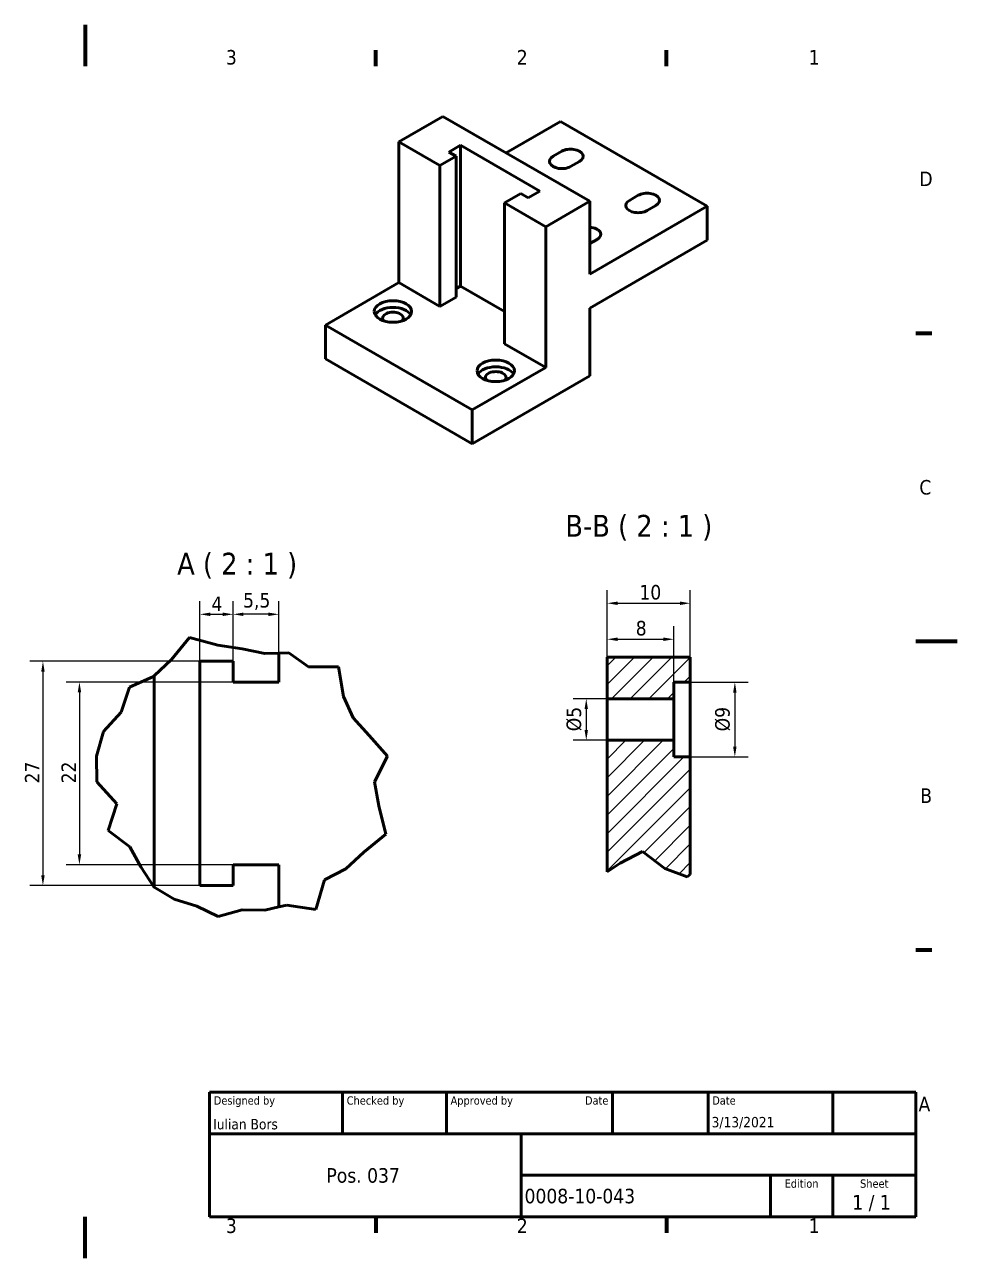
# Model space of a CAD drawing. Header units: millimetres. Extents: x 0 to 420, y 0 to 297.
# Drawn here: x 195.5 to 420, y 0 to 297 of the extents above; entities that cross this region are included whole.
import ezdxf
from ezdxf.enums import TextEntityAlignment as Align

# ---------------------------------------------------------------- set-up
doc = ezdxf.new("R2010")
doc.units = ezdxf.units.MM
for name, color, linetype, lineweight in [('Border (ISO)', 7, 'Continuous', 70), ('Break Line (ISO)', 7, 'Continuous', 50), ('Dimension (ISO)', 7, 'Continuous', 25), ('Hatch (ISO)', 7, 'Continuous', 18), ('Symbol (ISO)', 7, 'Continuous', 25), ('Title (ISO)', 7, 'Continuous', 50), ('Visible (ISO)', 7, 'Continuous', 50)]:
    doc.layers.add(name, color=color, linetype=linetype, lineweight=lineweight)
doc.styles.add('Label Text (ISO)', font='tahoma.ttf')
doc.styles.add('Note Text (ISO)', font='tahoma.ttf')
doc.styles.add('Text Style39', font='tahoma.ttf')
doc.styles.add('Text Style41', font='tahoma.ttf')
doc.dimstyles.new('Default - Method 1b (ISO)', dxfattribs={"dimtxt": 3.5, "dimasz": 2.5, "dimexe": 3.175, "dimexo": 0, "dimgap": 0.762, "dimtad": 1, "dimtoh": 1, "dimrnd": 1e-08, "dimtxsty": 'Note Text (ISO)', "dimcen": 0.09, "dimdle": 10, "dimclrd": 256, "dimclre": 256, "dimclrt": 256, "dimazin": 2, "dimtfac": 1, "dimtmove": 0, "dimatfit": 3, "dimfxl": 0, "dimtolj": 1, "dimlwd": -1, "dimlwe": -1, "dimarcsym": 0})

# ---------------------------------------------------------------- blocks, each defined once
blk = doc.blocks.new('Borders Default Border')
at = {"layer": 'Border (ISO)'}
for p, q in [((280, 287), (280, 290.9)), ((350, 287), (350, 290.9)), ((410, 222.75), (413.9, 222.75)), ((410, 74.25), (413.9, 74.25)), ((280, 10), (280, 6.1)), ((350, 10), (350, 6.1))]:
    blk.add_line(p, q, dxfattribs=at)
at = {"layer": 'Border (ISO)', "flags": 128}
for points in [[(210, 297), (210, 287)], [(420, 148.5), (410, 148.5)], [(210, 0), (210, 10)]]:
    blk.add_lwpolyline(points, dxfattribs=at)
at = {"layer": 'Border (ISO)', "char_height": 3.5, "attachment_point": 7, "style": 'Note Text (ISO)'}
for s, insert in [('3', (243.91, 287.33)), ('2', (313.94, 287.4)), ('1', (384.21, 287.4)), ('D', (410.87, 258.13)), ('C', (410.86, 183.81)), ('B', (411.08, 109.63)), ('A', (410.66, 35.38)), ('3', (243.91, 6.03)), ('2', (313.94, 6.1)), ('1', (384.21, 6.1))]:
    blk.add_mtext(s, dxfattribs=dict(at, insert=insert))
blk = doc.blocks.new('*D11')
at = {"layer": 'Defpoints', "color": 0}
for p in [(245.64, 155.05), (237.64, 143.74), (245.64, 143.74)]:
    blk.add_point(p, dxfattribs=at)
at = {"layer": 'Dimension (ISO)'}
for p, q in [((237.64, 143.74), (237.64, 158.22)), ((245.64, 143.74), (245.64, 158.22)), ((240.14, 155.05), (243.14, 155.05))]:
    blk.add_line(p, q, dxfattribs=at)
for points in [[(240.14, 155.46), (240.14, 154.63), (237.64, 155.05)], [(243.14, 155.46), (243.14, 154.63), (245.64, 155.05)]]:
    blk.add_solid(points, dxfattribs=at)
at = {"layer": 'Dimension (ISO)', "insert": (240.43, 159.31), "char_height": 3.5, "attachment_point": 1, "style": 'Note Text (ISO)'}
blk.add_mtext('\\A1;4', dxfattribs=at)
blk = doc.blocks.new('*D12')
at = {"layer": 'Defpoints', "color": 0}
for p in [(237.64, 143.74), (199.86, 89.74), (237.64, 89.74)]:
    blk.add_point(p, dxfattribs=at)
at = {"layer": 'Dimension (ISO)'}
for p, q in [((237.64, 143.74), (196.69, 143.74)), ((199.86, 141.24), (199.86, 92.24)), ((237.64, 89.74), (196.69, 89.74))]:
    blk.add_line(p, q, dxfattribs=at)
for points in [[(199.45, 141.24), (200.28, 141.24), (199.86, 143.74)], [(199.45, 92.24), (200.28, 92.24), (199.86, 89.74)]]:
    blk.add_solid(points, dxfattribs=at)
at = {"layer": 'Dimension (ISO)', "insert": (195.53, 114.32), "char_height": 3.5, "attachment_point": 1, "rotation": 90, "style": 'Note Text (ISO)'}
blk.add_mtext('\\A1;27', dxfattribs=at)
blk = doc.blocks.new('*D13')
at = {"layer": 'Defpoints', "color": 0}
for p in [(245.64, 138.74), (208.65, 94.74), (245.64, 94.74)]:
    blk.add_point(p, dxfattribs=at)
at = {"layer": 'Dimension (ISO)'}
for p, q in [((245.64, 138.74), (205.48, 138.74)), ((208.65, 136.24), (208.65, 97.24)), ((245.64, 94.74), (205.48, 94.74))]:
    blk.add_line(p, q, dxfattribs=at)
for points in [[(208.23, 136.24), (209.07, 136.24), (208.65, 138.74)], [(208.23, 97.24), (209.07, 97.24), (208.65, 94.74)]]:
    blk.add_solid(points, dxfattribs=at)
at = {"layer": 'Dimension (ISO)', "insert": (204.32, 114.34), "char_height": 3.5, "attachment_point": 1, "rotation": 90, "style": 'Note Text (ISO)'}
blk.add_mtext('\\A1;22', dxfattribs=at)
blk = doc.blocks.new('*D14')
at = {"layer": 'Defpoints', "color": 0}
for p in [(245.64, 155.05), (256.64, 145.67), (245.64, 143.74)]:
    blk.add_point(p, dxfattribs=at)
at = {"layer": 'Dimension (ISO)'}
for p, q in [((245.64, 143.74), (245.64, 158.22)), ((256.64, 145.67), (256.64, 158.22)), ((254.14, 155.05), (248.14, 155.05))]:
    blk.add_line(p, q, dxfattribs=at)
for points in [[(248.14, 155.46), (248.14, 154.63), (245.64, 155.05)], [(254.14, 155.46), (254.14, 154.63), (256.64, 155.05)]]:
    blk.add_solid(points, dxfattribs=at)
at = {"layer": 'Dimension (ISO)', "insert": (248.05, 160.18), "char_height": 3.5, "attachment_point": 1, "style": 'Note Text (ISO)'}
blk.add_mtext('\\A1;5,5', dxfattribs=at)
blk = doc.blocks.new('*D29')
at = {"layer": 'Defpoints', "color": 0}
for p in [(355.72, 157.71), (355.72, 138.71), (335.72, 134.71)]:
    blk.add_point(p, dxfattribs=at)
at = {"layer": 'Dimension (ISO)'}
for p, q in [((335.72, 134.71), (335.72, 160.88)), ((355.72, 138.71), (355.72, 160.88)), ((338.22, 157.71), (353.22, 157.71))]:
    blk.add_line(p, q, dxfattribs=at)
for points in [[(338.22, 158.12), (338.22, 157.29), (335.72, 157.71)], [(353.22, 158.12), (353.22, 157.29), (355.72, 157.71)]]:
    blk.add_solid(points, dxfattribs=at)
at = {"layer": 'Dimension (ISO)', "insert": (343.46, 162.11), "char_height": 3.5, "attachment_point": 1, "style": 'Note Text (ISO)'}
blk.add_mtext('\\A1;10', dxfattribs=at)
blk = doc.blocks.new('*D30')
at = {"layer": 'Defpoints', "color": 0}
for p in [(335.72, 134.71), (330.67, 124.71), (335.72, 124.71)]:
    blk.add_point(p, dxfattribs=at)
at = {"layer": 'Dimension (ISO)'}
for p, q in [((335.72, 134.71), (327.49, 134.71)), ((330.67, 132.21), (330.67, 127.21)), ((335.72, 124.71), (327.49, 124.71))]:
    blk.add_line(p, q, dxfattribs=at)
for points in [[(330.25, 132.21), (331.08, 132.21), (330.67, 134.71)], [(330.25, 127.21), (331.08, 127.21), (330.67, 124.71)]]:
    blk.add_solid(points, dxfattribs=at)
at = {"layer": 'Dimension (ISO)', "insert": (325.92, 126.89), "char_height": 3.5, "attachment_point": 1, "rotation": 90, "style": 'Note Text (ISO)'}
blk.add_mtext('\\A1;\\fTahoma|b0|i0;\\H3.5000;Ø5', dxfattribs=at)
blk = doc.blocks.new('*D31')
at = {"layer": 'Defpoints', "color": 0}
for p in [(355.72, 138.71), (355.72, 120.71), (366.44, 120.71)]:
    blk.add_point(p, dxfattribs=at)
at = {"layer": 'Dimension (ISO)'}
for p, q in [((355.72, 138.71), (369.61, 138.71)), ((366.44, 136.21), (366.44, 123.21)), ((355.72, 120.71), (369.61, 120.71))]:
    blk.add_line(p, q, dxfattribs=at)
for points in [[(366.02, 136.21), (366.85, 136.21), (366.44, 138.71)], [(366.02, 123.21), (366.85, 123.21), (366.44, 120.71)]]:
    blk.add_solid(points, dxfattribs=at)
at = {"layer": 'Dimension (ISO)', "insert": (361.69, 126.87), "char_height": 3.5, "attachment_point": 1, "rotation": 90, "style": 'Note Text (ISO)'}
blk.add_mtext('\\A1;\\fTahoma|b0|i0;\\H3.5000;Ø9', dxfattribs=at)
blk = doc.blocks.new('*D32')
at = {"layer": 'Defpoints', "color": 0}
for p in [(351.72, 149.04), (335.72, 134.71), (351.72, 134.71)]:
    blk.add_point(p, dxfattribs=at)
at = {"layer": 'Dimension (ISO)'}
for p, q in [((335.72, 134.71), (335.72, 152.22)), ((351.72, 134.71), (351.72, 152.22)), ((338.22, 149.04), (349.22, 149.04))]:
    blk.add_line(p, q, dxfattribs=at)
for points in [[(338.22, 149.46), (338.22, 148.62), (335.72, 149.04)], [(349.22, 149.46), (349.22, 148.62), (351.72, 149.04)]]:
    blk.add_solid(points, dxfattribs=at)
at = {"layer": 'Dimension (ISO)', "insert": (342.58, 153.46), "char_height": 3.5, "attachment_point": 1, "style": 'Note Text (ISO)'}
blk.add_mtext('\\A1;8', dxfattribs=at)
blk = doc.blocks.new('Title Blocks I.A.B')
at = {"layer": 'Title (ISO)'}
for p, q in [((270.07, 130), (100.07, 130)), ((100.07, 130), (100.07, 100)), ((132.07, 120), (132.07, 130)), ((157.07, 120), (157.07, 130)), ((197.07, 120), (197.07, 130)), ((220.07, 120), (220.07, 130)), ((250.07, 120), (250.07, 130)), ((270.07, 100), (270.07, 130)), ((100.07, 120), (270.07, 120)), ((175.07, 120), (175.07, 100)), ((270.07, 110), (175.07, 110)), ((235.07, 100), (235.07, 110)), ((250.07, 100), (250.07, 110)), ((100.07, 100), (270.07, 100))]:
    blk.add_line(p, q, dxfattribs=at)
at = {"layer": 'Title (ISO)', "style": 'Text Style41'}
for s, p in [('Designed by', (101.07, 129)), ('Checked by', (133.07, 129)), ('Approved by', (158.07, 129)), ('Date', (221.07, 129))]:
    blk.add_text(s, height=2, dxfattribs=at).set_placement(p, align=Align.TOP_LEFT)
blk.add_text('Date', height=2, dxfattribs=at).set_placement((196.07, 129), align=Align.TOP_RIGHT)
for s, p in [('Edition', (242.57, 109)), ('Sheet', (260.07, 109))]:
    blk.add_text(s, height=2, dxfattribs=at).set_placement(p, align=Align.TOP_CENTER)
at = {"layer": 'Title (ISO)', "style": 'Note Text (ISO)'}
blk.add_text('1 / 1 ', height=3.5, dxfattribs=at).set_placement((260.07, 103.5), align=Align.MIDDLE_CENTER)
at = {"layer": 'Title (ISO)'}
for tag, p, height, style in [('AUTHOR_001', (100.92, 121.05), 2.5, 'Text Style39'), ('CREATION_DATE_001', (220.91, 121.54), 2.5, 'Text Style39'), ('COMPANY_001', (128.19, 108.21), 3.5, 'Note Text (ISO)'), ('PART_NUMBER_001', (175.88, 103.25), 3.5, 'Note Text (ISO)')]:
    blk.add_attdef(tag, p, '', height=height, dxfattribs=dict(at, style=style))
at = {"layer": 'Title (ISO)', "style": 'Text Style39'}
for tag, p in [('CHECKED_BY', (133.07, 121)), ('ENG_APPROVED_BY', (158.07, 121))]:
    blk.add_attdef(tag, text='', height=2.5, dxfattribs=at).set_placement(p, align=Align.BOTTOM_LEFT)
blk.add_attdef('ENG_APPROVAL_DATE', text='', height=2.5, dxfattribs=at).set_placement((196.07, 121), align=Align.BOTTOM_RIGHT)
at = {"layer": 'Title (ISO)', "style": 'Note Text (ISO)'}
for tag, p in [('TITLE', (222.57, 115)), ('REVISION_NUMBER', (242.57, 103.5))]:
    blk.add_attdef(tag, text='', height=3.5, dxfattribs=at).set_placement(p, align=Align.MIDDLE_CENTER)

msp = doc.modelspace()

# ---------------------------------------------------------------- hatches: boundary and pattern name
at = {"layer": 'Hatch (ISO)'}
h = msp.add_hatch(dxfattribs=at)
h.set_pattern_fill('ANSI31', color=256, scale=25.4, style=0)
h.set_pattern_definition([(45, (0, 0), (-2.245064, 2.245064), [])])
h.paths.add_polyline_path([(344.227, 97.982), (349.601, 93.861), (354.975, 91.827), (355.72, 92.426), (355.72, 120.707), (351.72, 120.707), (351.72, 124.707), (335.72, 124.707), (335.72, 93.055), (338.853, 95.095)])
h.paths.add_polyline_path([(351.72, 134.707), (351.72, 138.707), (355.72, 138.707), (355.72, 144.707), (335.72, 144.707), (335.72, 134.707)])

# ---------------------------------------------------------------- linework, layer by layer
at = {"layer": 'Break Line (ISO)'}
for p, q in [((230.81, 144.156), (235.172, 149.433)), ((235.172, 149.433), (242.008, 147.619)), ((242.008, 147.619), (247.81, 146.76)), ((247.81, 146.76), (253.254, 145.586)), ((253.254, 145.586), (256.638, 145.67)), ((256.638, 145.67), (259.101, 145.732)), ((259.101, 145.732), (263.816, 142.433)), ((226.638, 140.196), (230.81, 144.156)), ((220.687, 137.47), (226.52, 140.084)), ((226.52, 140.084), (226.638, 140.196)), ((263.816, 142.433), (271.027, 142.38)), ((271.027, 142.38), (272.252, 135.22)), ((218.705, 131.515), (220.687, 137.47)), ((272.252, 135.22), (274.571, 130.161)), ((214.428, 126.861), (218.705, 131.515)), ((274.571, 130.161), (278.381, 125.838)), ((212.732, 120.896), (214.428, 126.861)), ((278.381, 125.838), (282.799, 120.88)), ((212.853, 114.711), (212.732, 120.896)), ((282.799, 120.88), (279.711, 114.711)), ((217.67, 109.396), (212.853, 114.711)), ((279.711, 114.711), (280.763, 108.9)), ((215.547, 102.968), (217.67, 109.396)), ((280.763, 108.9), (282.436, 102.108)), ((220.744, 99.084), (215.547, 102.968)), ((282.436, 102.108), (277.113, 97.793)), ((223.447, 94.267), (220.744, 99.084)), ((277.113, 97.793), (272.753, 93.781)), ((335.72, 93.055), (338.853, 95.095)), ((338.853, 95.095), (344.227, 97.982)), ((344.227, 97.982), (349.601, 93.861)), ((226.57, 89.397), (223.447, 94.267)), ((272.753, 93.781), (267.627, 91.095)), ((349.601, 93.861), (354.975, 91.827)), ((354.975, 91.827), (355.72, 92.426)), ((226.638, 89.357), (226.57, 89.397)), ((231.489, 86.442), (226.638, 89.357)), ((267.627, 91.095), (265.55, 83.985)), ((236.903, 84.744), (231.489, 86.442)), ((242.087, 82.255), (236.903, 84.744)), ((247.81, 83.884), (242.087, 82.255)), ((253.256, 83.826), (247.81, 83.884)), ((256.638, 84.591), (253.256, 83.826)), ((258.611, 85.036), (256.638, 84.591)), ((265.55, 83.985), (258.611, 85.036))]:
    msp.add_line(p, q, dxfattribs=at)
at = {"layer": 'Visible (ISO)'}
for p, q in [((296.148, 274.905), (285.542, 268.781)), ((331.504, 254.492), (296.148, 274.905)), ((311.351, 266.127), (324.433, 273.68)), ((324.433, 273.68), (359.788, 253.268)), ((285.542, 268.781), (295.441, 263.066)), ((285.542, 268.781), (285.542, 234.896)), ((297.563, 266.332), (300.391, 267.965)), ((300.391, 267.965), (319.483, 256.942)), ((300.391, 267.965), (300.391, 234.08)), ((295.441, 263.066), (299.33, 265.311)), ((299.33, 265.311), (297.563, 266.332)), ((299.33, 265.311), (299.33, 231.426)), ((322.665, 265.311), (324.786, 266.536)), ((295.441, 229.181), (295.441, 263.066)), ((329.029, 264.086), (326.907, 262.861)), ((314.887, 256.33), (310.998, 254.084)), ((316.654, 255.309), (314.887, 256.33)), ((319.483, 256.942), (316.654, 255.309)), ((341.05, 254.697), (343.171, 255.921)), ((310.998, 254.084), (320.897, 248.369)), ((310.998, 254.084), (310.998, 220.2)), ((331.504, 254.492), (320.897, 248.369)), ((331.504, 236.938), (331.504, 254.492)), ((359.788, 253.268), (331.504, 236.938)), ((347.414, 253.472), (345.292, 252.247)), ((359.788, 245.103), (359.788, 253.268)), ((320.897, 248.369), (320.897, 214.484)), ((333.271, 245.307), (331.504, 244.286)), ((331.504, 228.773), (359.788, 245.103)), ((285.542, 234.896), (267.864, 224.69)), ((285.542, 234.896), (295.441, 229.181)), ((299.33, 233.468), (300.391, 234.08)), ((300.391, 234.08), (310.998, 227.956)), ((295.441, 229.181), (299.33, 231.426)), ((331.504, 212.443), (331.504, 228.773)), ((267.864, 224.69), (267.864, 216.525)), ((267.864, 224.69), (303.219, 204.278)), ((310.998, 220.2), (320.897, 214.484)), ((267.864, 216.525), (303.219, 196.113)), ((320.897, 214.484), (303.219, 204.278)), ((303.219, 196.113), (331.504, 212.443)), ((303.219, 204.278), (303.219, 196.113)), ((256.638, 138.737), (256.638, 145.67)), ((237.638, 89.737), (237.638, 143.737)), ((237.638, 143.737), (245.638, 143.737)), ((245.638, 143.737), (245.638, 138.737)), ((355.72, 144.707), (335.72, 144.707)), ((335.72, 144.707), (335.72, 134.707)), ((355.72, 138.707), (355.72, 144.707)), ((226.638, 140.196), (226.638, 89.357)), ((245.638, 138.737), (256.638, 138.737)), ((351.72, 134.707), (351.72, 138.707)), ((351.72, 138.707), (355.72, 138.707)), ((355.72, 138.707), (355.72, 120.707)), ((335.72, 134.707), (351.72, 134.707)), ((335.72, 124.707), (335.72, 134.707)), ((351.72, 124.707), (351.72, 134.707)), ((335.72, 124.707), (335.72, 93.055)), ((351.72, 124.707), (335.72, 124.707)), ((351.72, 120.707), (351.72, 124.707)), ((355.72, 120.707), (351.72, 120.707)), ((355.72, 92.426), (355.72, 120.707)), ((256.638, 94.737), (245.638, 94.737)), ((245.638, 94.737), (245.638, 89.737)), ((256.638, 84.591), (256.638, 94.737)), ((245.638, 89.737), (237.638, 89.737))]:
    msp.add_line(p, q, dxfattribs=at)
for centre, major_axis, start_param, end_param in [((324.786, 264.086), (-3, 0), 5.4977871, 8.6393798), ((326.907, 265.311), (3, 0), 5.4977871, 8.6393798), ((345.292, 254.697), (3, 0), 5.4977871, 8.6393798), ((343.171, 253.472), (-3, 0), 5.4977871, 8.6393798), ((331.15, 246.532), (3, 0), 5.4977871, 7.735856), ((284.128, 226.323), (4.5, 0), 0.3196873, 2.8219054), ((284.128, 226.323), (2.5, 0), 5.8450363, 9.862927), ((308.876, 212.035), (4.5, 0), 0.3196873, 2.8219054), ((308.876, 212.035), (2.5, 0), 5.8450363, 9.862927)]:
    msp.add_ellipse(centre, major_axis=major_axis, ratio=0.5773503, start_param=start_param, end_param=end_param, dxfattribs=at)
for centre in [(284.128, 227.956), (308.876, 213.668)]:
    msp.add_ellipse(centre, major_axis=(-4.5, 0), ratio=0.5773503, dxfattribs=at)

# ---------------------------------------------------------------- block references
msp.add_blockref('Borders Default Border', (0, 0))
msp.add_blockref('Title Blocks I.A.B', (139.929, -90)).add_auto_attribs({'PART_NUMBER_001': '0008-10-043', 'COMPANY_001': 'Pos. 037', 'AUTHOR_001': 'Iulian Bors', 'CREATION_DATE_001': '3/13/2021'})

# ---------------------------------------------------------------- texts
at = {"layer": 'Symbol (ISO)', "char_height": 5.25, "attachment_point": 7, "style": 'Label Text (ISO)'}
for s, insert in [('B-B ( 2 : 1 )', (325.625, 172.788)), ('A ( 2 : 1 )', (232.182, 163.666))]:
    msp.add_mtext(s, dxfattribs=dict(at, insert=insert))

# ---------------------------------------------------------------- dimensions: what is measured, and where the dimension line sits
at = {"layer": 'Dimension (ISO)'}
for base, p1, p2, angle, picture, middle in [((355.72, 157.707), (335.72, 134.707), (355.72, 138.707), 180, '*D29', (345.72, 157.707)), ((351.72, 149.041), (335.72, 134.707), (351.72, 134.707), 180, '*D32', (343.72, 149.041)), ((199.864, 89.737), (237.638, 143.737), (237.638, 89.737), 270, '*D12', (199.864, 116.737)), ((208.652, 94.737), (245.638, 138.737), (245.638, 94.737), 90, '*D13', (208.652, 116.737))]:
    dim = msp.add_linear_dim(base=base, p1=p1, p2=p2, angle=angle, dimstyle='Default - Method 1b (ISO)', override={"dimgap": 0.762, "dimtoh": 0, "dimdec": 2, "dimlfac": 0.5, "dimtol": 0, "dimlim": 0, "dimtp": 0, "dimtm": 0, "dimtdec": 2, "dimtofl": 0, "dimatfit": 1}, dxfattribs=at)
    dim.commit()
    dim.dimension.update_dxf_attribs({"geometry": picture, "text_midpoint": middle, "dimtype": 160})
for p1, picture, middle in [((237.638, 143.737), '*D11', (241.638, 155.047)), ((256.638, 145.67), '*D14', (251.138, 155.047))]:
    dim = msp.add_linear_dim(base=(245.638, 155.047), p1=p1, p2=(245.638, 143.737), dimstyle='Default - Method 1b (ISO)', override={"dimgap": 0.762, "dimtoh": 0, "dimdec": 2, "dimlfac": 0.5, "dimtol": 0, "dimlim": 0, "dimtp": 0, "dimtm": 0, "dimtdec": 2, "dimtofl": 0, "dimatfit": 1}, dxfattribs=at)
    dim.commit()
    dim.dimension.update_dxf_attribs({"geometry": picture, "text_midpoint": middle, "dimtype": 160})
for base, p1, p2, angle, picture, middle in [((366.438, 120.707), (355.72, 138.707), (355.72, 120.707), 90, '*D31', (366.438, 129.707)), ((330.668, 124.707), (335.72, 134.707), (335.72, 124.707), 270, '*D30', (330.668, 129.707))]:
    dim = msp.add_linear_dim(base=base, p1=p1, p2=p2, angle=angle, text='\\fTahoma|b0|i0;\\H3.5000;Ø<>', dimstyle='Default - Method 1b (ISO)', override={"dimgap": 0.762, "dimtoh": 0, "dimdec": 2, "dimlfac": 0.5, "dimtol": 0, "dimlim": 0, "dimtp": 0, "dimtm": 0, "dimtdec": 2, "dimtofl": 0, "dimatfit": 1}, dxfattribs=at)
    dim.commit()
    dim.dimension.update_dxf_attribs({"geometry": picture, "text_midpoint": middle, "dimtype": 160})

doc.saveas('drawing.dxf')
